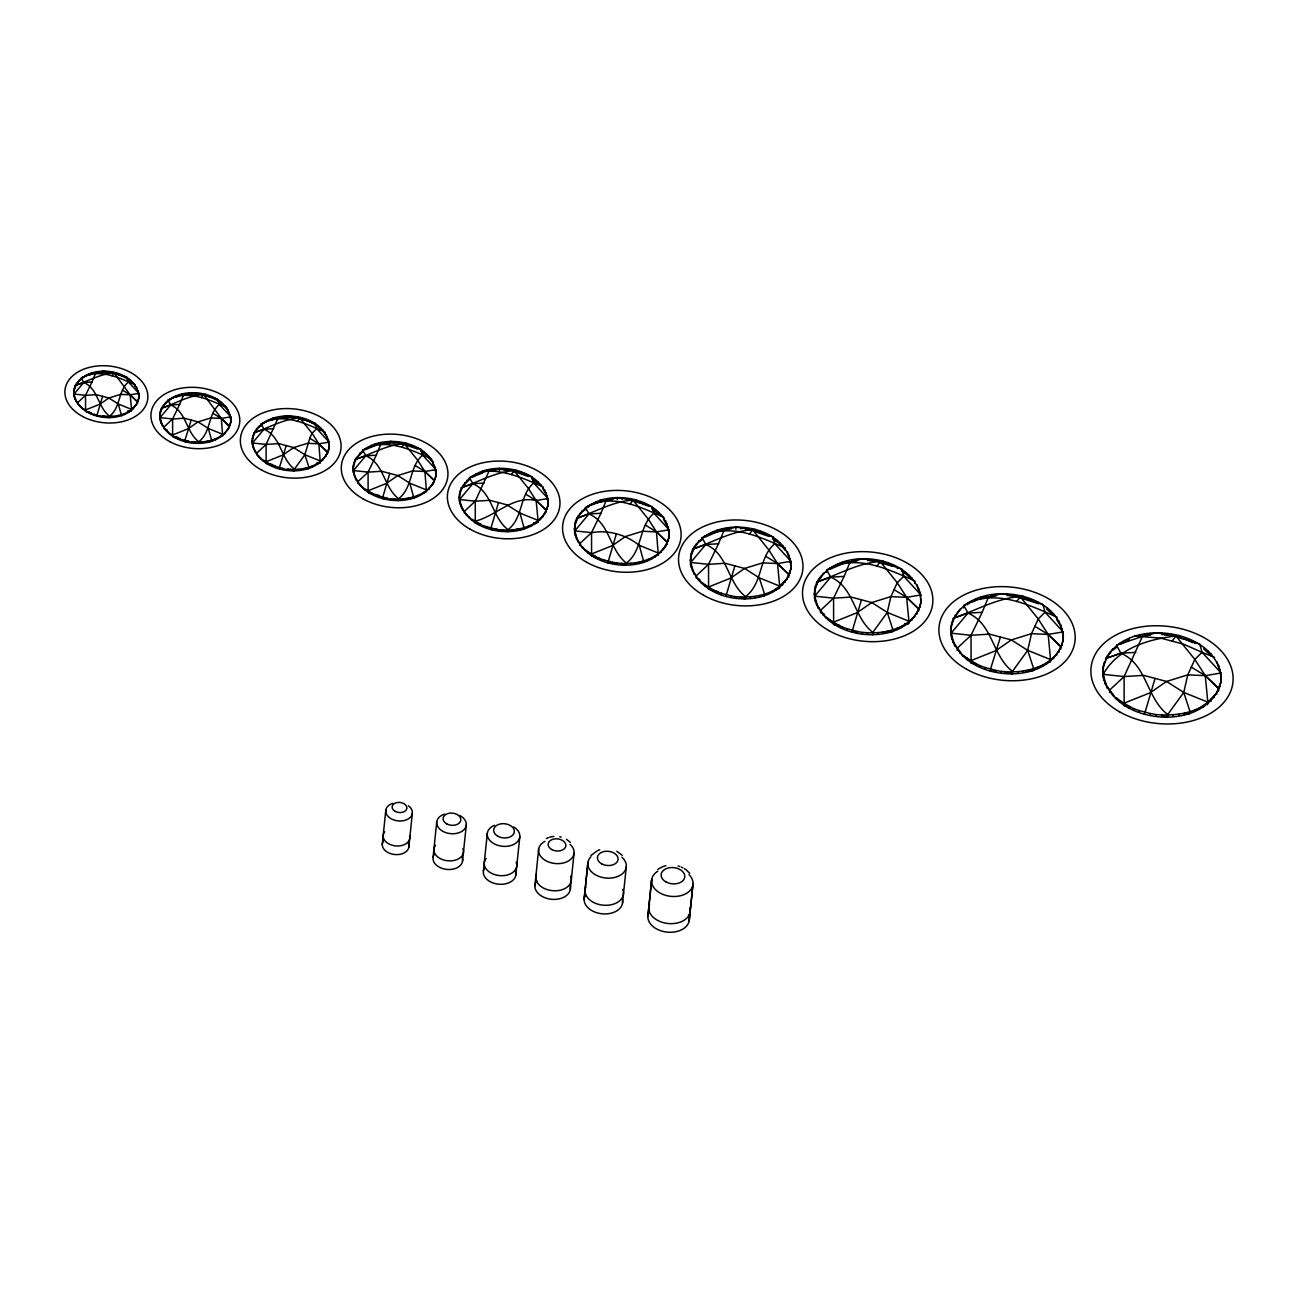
<?xml version="1.0" encoding="UTF-8"?>
<svg xmlns="http://www.w3.org/2000/svg" width="1298" height="1298" viewBox="0 0 1298 1298"><rect width="100%" height="100%" fill="white"/><g stroke="black" fill="none" stroke-linecap="round" stroke-linejoin="round"><path stroke-width="1.5" d="M73.743 392.969C77.945 360.519 138.918 366.036 138.837 398.097C131.309 428.324 73.175 421.736 73.986 390.049M138.772 398.729L139.016 395.809M159.735 416.48C164.311 381.077 230.833 387.096 230.752 422.077C222.542 455.063 159.102 447.859 159.995 413.299M230.687 422.759L230.947 419.579M252.137 441.693C257.118 403.337 329.173 409.86 329.075 447.761C320.184 483.505 251.455 475.701 252.429 438.253M329.011 448.508L329.286 445.068M353.072 469.178C358.426 427.869 436.014 434.895 435.917 475.717C426.328 514.186 352.342 505.782 353.364 465.463M435.836 476.512L436.144 472.796M459.184 498.026C464.911 453.781 548.048 461.309 547.951 505.036C537.68 546.263 458.389 537.258 459.508 494.051M547.87 505.879L548.194 501.92M574.381 529.308C580.482 482.11 669.184 490.125 669.07 536.772C658.118 580.758 573.538 571.152 574.738 525.057M668.973 537.68L669.33 533.446M690.309 560.768C696.799 510.617 791.034 519.151 790.92 568.702C779.287 615.447 689.416 605.241 690.682 556.258M790.823 569.676L791.196 565.165M814.284 594.37C821.163 541.282 920.931 550.303 920.801 602.775C908.486 652.261 813.327 641.455 814.673 589.6M920.704 603.797L921.093 599.043M950.655 631.282C956.723 575.16 1064.311 585.171 1063.111 640.141C1050.082 692.369 949.665 680.963 951.077 626.236M1062.997 641.228L1063.403 636.198M1102.651 672.315C1109.044 613.273 1222.294 623.786 1221.012 681.661C1207.318 736.631 1101.613 724.625 1103.089 667.026M1220.899 682.797L1221.337 677.507M73.921 390.666L74.473 387.81M73.856 395.468L73.824 392.142M74.375 388.621L75.284 385.409C88.783 380.882 101.406 373.256 116.009 372.753L115.863 374.165C126.701 376.371 138.432 384.646 138.935 396.636M74.359 397.383L74.002 394.057L83.753 382.488L91.98 382.034L95.598 373.256L103.369 371.179L114.094 373.061L127.188 377.507L128.405 381.969L138.902 393.31L138.756 394.738M75.138 386.82L76.355 383.673M75.138 399.459L74.44 396.555M76.274 384.5L77.718 381.855M76.193 401.682L75.203 398.827M77.653 382.488L79.389 379.973M77.523 404.051L77.669 402.64L85.538 395.322L91.98 382.034M79.292 380.785L81.32 378.026C99.102 367.902 118.475 377.572 135.235 384.727L135.089 386.139M79.194 405.739L76.274 400.871M81.174 379.438L83.461 376.809M81.093 407.507L79.275 404.911M83.364 377.621L85.814 375.56M83.234 409.357L81.157 406.891M85.765 376.177L88.41 374.295M74.002 394.057L85.538 395.322L85.571 411.288L91.266 412.796M88.329 375.106L91.038 374.441L91.185 373.029L95.598 373.256M88.167 412.44L83.315 408.546M91.038 374.441L94.056 372.542M90.909 413.624L88.248 411.612M93.975 373.37L97.058 372.072M93.781 414.825L90.974 412.991M96.993 372.688L100.173 371.617M96.75 416.041L102.558 396.328L108.87 398.015L118.345 404.035L131.569 409.357L136.485 404.278L138.837 398.097M100.092 372.429L103.223 372.591L103.369 371.179M99.865 416.431L93.878 413.997M103.223 372.591L106.533 371.553M103.029 416.836L99.946 415.62M112.894 372.348L112.812 373.159L109.713 371.942M106.225 417.226L106.306 416.415C115.084 416.593 124.673 415.279 131.569 409.357L130.173 394.819L114.094 373.061L111.92 375.836M128.405 381.969C117.761 390.909 120.957 407.41 109.535 416.204L109.389 417.615L102.688 415.831M112.585 417.161L112.666 416.35M118.881 374.781L118.962 373.954M118.702 416.236L118.783 415.425M124.511 377.166L124.592 376.339M121.574 415.766L118.345 404.035M127.042 378.919L127.188 377.507M124.348 414.484L124.43 413.673M129.443 380.233L129.524 379.422M129.297 411.969L129.394 411.158M133.483 383.867L133.564 383.04M127.464 411.612L131.423 410.768L131.569 409.357M133.37 408.805L133.451 407.994M136.485 387.907L136.566 387.096M136.404 405.106L136.485 404.278M138.318 392.223L138.399 391.412M137.474 403.386L137.62 401.974L130.189 394.803L122.499 390.146M138.286 400.968L138.367 400.157M159.93 413.981L160.53 410.849M159.865 419.222L159.832 415.571M160.433 411.742L161.423 408.221C176.139 403.289 189.849 394.689 205.847 394.43L205.684 395.987C217.496 398.372 230.314 407.41 230.849 420.487M160.4 421.298L160.027 417.664L170.671 404.976L179.643 404.457L183.586 394.9L192.055 392.71L203.754 394.689L218.048 399.606L219.378 404.424L230.817 416.853L230.655 418.41M161.26 409.779L162.591 406.339M161.244 423.554L160.498 420.39M162.493 407.248L164.067 404.359M162.412 426.004L161.325 422.872M164.002 405.041L165.884 402.299M165.803 403.207L168.01 400.173C187.383 389.043 208.589 399.508 226.826 407.491L226.663 409.048M165.673 430.417L162.493 425.095M167.848 401.731L170.33 398.843M167.767 432.348L165.771 429.508M170.233 399.752L172.91 397.48M170.087 434.376L167.831 431.666M172.845 398.162L175.733 396.101M180.097 438.529L172.634 436.469L172.602 418.978L179.643 404.457M175.636 397.01L178.605 396.279L178.767 394.722L183.586 394.9M175.473 437.718L170.184 433.467M178.605 396.279L181.898 394.186M178.459 439.016L175.555 436.809M181.801 395.095L185.176 393.683M181.606 440.33L178.54 438.335M185.095 394.365L188.486 394.089L188.567 393.18M188.486 394.089L191.893 394.268L192.055 392.71M188.226 442.083L188.324 441.19L181.704 439.422M191.893 394.268L195.414 394.008L195.511 393.116M191.698 442.521L188.324 441.19M205.684 395.987L198.983 393.537M195.171 442.959L195.268 442.05C209.173 442.829 227.41 437.556 230.752 422.077M202.358 394.884L202.439 393.975M219.378 404.424C207.729 414.159 211.233 432.202 198.772 441.807L198.61 443.364L193.126 442.066M202.099 442.878L202.196 441.985M208.978 396.636L209.075 395.728M208.783 441.872L208.881 440.963M215.127 399.249L215.208 398.34M217.886 401.163L218.048 399.606M214.949 439.957L215.03 439.049M220.498 402.591L220.595 401.699M220.352 437.215L220.433 436.323M224.911 406.55L224.992 405.641M222.672 435.917L221.309 418.427L203.754 394.689L201.385 397.691M224.781 433.759L224.879 432.867M228.172 410.963L228.27 410.071M228.091 429.719L228.188 428.827M230.184 415.668L230.281 414.776M229.259 427.853L229.422 426.296L221.325 418.41L212.937 413.299M230.152 425.225L230.249 424.316M252.347 438.984L252.996 435.593M252.283 444.662L252.25 440.72M252.899 436.566L253.97 432.753C269.903 427.366 284.814 418.248 302.093 417.81L301.915 419.497C314.733 422.077 328.605 431.877 329.189 446.041M252.867 446.918L252.461 442.991L263.981 429.249C281.114 436.485 280.465 458.405 294.435 469.146L294.273 470.833L287.913 469.259M253.791 434.441L255.235 430.709M253.791 449.368L252.964 445.928M255.122 431.682L256.842 428.567M255.041 452.012L253.856 448.621M256.777 429.314L258.805 426.328M256.615 454.819L256.777 453.132L266.09 444.419L277.983 418.345L287.166 415.944L299.838 418.118L315.317 423.424L316.761 428.648L329.14 442.099L328.978 443.786M258.708 427.302L260.93 425.712L261.109 424.024C282.104 412.001 305.046 423.359 324.825 431.958L324.646 433.646M258.578 456.799L255.138 451.039M260.93 425.712L263.624 422.596M260.833 458.892L258.691 455.809M263.526 423.57L266.414 421.12M263.364 461.082L260.914 458.145M266.35 421.85L269.481 419.627M275.306 465.852L266.122 463.354L266.09 444.419L252.461 442.991M269.384 420.601L272.596 419.806L272.758 418.134L277.983 418.345M269.189 464.7L269.286 463.727L263.462 460.109M272.596 419.806L276.149 417.55M272.434 466.112L269.286 463.727M276.052 418.524L279.703 416.999M275.841 467.523L275.939 466.55L272.515 465.365M279.622 417.729L283.288 417.437L283.386 416.463M283.288 417.437L286.988 417.631L287.166 415.944M283.013 469.438L283.11 468.464L275.939 466.55M286.988 417.631L290.801 417.356L290.898 416.382M286.761 469.908L283.11 468.464M301.915 419.497L294.662 416.836M290.525 470.379L290.622 469.405C305.711 470.249 325.474 464.522 329.075 447.761M298.313 418.297L298.41 417.323M298.053 470.298L298.151 469.324M305.501 420.195L305.598 419.222M305.273 469.195L305.387 468.221M312.153 423.018L312.25 422.045M315.138 425.111L315.317 423.424M311.958 467.134L312.055 466.16M317.978 426.653L318.075 425.679M317.815 464.165L317.913 463.191M322.748 430.936L322.845 429.963M316.566 463.548L320.314 462.753L318.854 443.835L312.055 433.256L299.838 418.118L297.274 421.379M322.618 460.417L322.715 459.443M326.285 435.722L326.398 434.749M326.204 456.036L326.301 455.063M328.459 440.817L328.572 439.844M327.453 454.008L327.631 452.337L318.854 443.819L309.768 438.27L312.055 433.256L316.761 428.648M328.426 451.169L328.524 450.195M353.283 466.258L353.997 462.607M353.218 472.375L353.17 468.124M417.794 448.021L417.68 449.059L406.68 445.263L406.858 443.445C388.264 443.981 372.202 453.765 355.035 459.557L353.883 463.646M353.851 474.792L353.397 470.557L365.825 455.793L376.29 455.209L380.898 444.046L390.779 441.45L404.424 443.802L421.087 449.497L422.645 455.144L435.998 469.616L436.031 473.851M356.382 457.35L356.285 458.389L362.531 451.964L362.726 450.146C385.328 437.215 410.022 449.481 431.325 458.697L435.804 471.417M354.841 477.437L353.948 473.738M356.187 480.276L354.922 476.642M360.146 453.683L360.244 452.629M357.875 483.294L358.07 481.493L368.08 472.131L376.29 455.209M360 485.436L356.301 479.238M365.436 448.605L365.322 449.643L375.09 445.603L375.268 443.802L380.898 444.046M362.434 487.691L360.114 484.381M365.144 490.044L362.515 486.896M371.634 446.463L371.731 445.409M379 495.43L368.113 492.494L368.08 472.131L353.397 470.557M371.423 493.954L371.536 492.899L365.257 489.005M378.919 443.186L378.805 444.224L390.584 443.251L390.779 441.45M374.927 495.463L371.536 492.899M378.578 496.988L378.692 495.95L375.008 494.668M386.609 443.04L386.707 442.001M386.317 499.049L386.415 498.01L378.692 495.95M391.964 443.153L394.706 442.959L394.803 441.92M390.357 499.568L386.415 498.01M398.859 442.407L394.706 442.959M394.397 500.055L394.511 499.016C410.752 499.925 432.039 493.759 435.917 475.717M406.68 445.263L402.786 443.965L402.899 442.926M422.645 455.144C409.081 466.501 413.153 487.529 398.616 498.74L398.437 500.541L393.31 499.243M402.494 499.973L402.607 498.919M410.525 446.025L410.622 444.971M410.298 498.789L410.395 497.751M421.087 449.497L420.909 451.315L426.701 455.079L431.147 460.498M417.469 496.566L417.583 495.511M382.261 844.511L385.814 810.033M423.959 452.97L424.073 451.931M423.781 493.37L423.894 492.331M429.103 457.594L429.216 456.539M426.49 491.845L424.9 471.499L417.583 460.109L404.424 443.802L401.666 447.323M428.957 489.346L429.07 488.291M432.915 462.737L433.029 461.699M432.818 484.625L432.932 483.57M435.252 468.237L435.365 467.183M434.181 482.434L434.359 480.633L424.917 471.466L415.133 465.528M435.219 479.368L435.333 478.329M459.411 494.911L460.173 490.985M459.33 501.45L459.297 496.907M528.529 475.36L528.416 476.48L516.604 472.407L516.815 470.476C496.891 471.093 479.676 481.526 461.293 487.724L460.044 492.104M460.011 504.046L459.541 499.519L472.845 483.716L469.519 477.648C489.606 467.361 511.85 466.355 532.066 476.95L533.721 483.018L548.032 498.513L548.064 503.04M462.737 485.371L462.623 486.49L469.324 479.579L469.519 477.648M461.066 506.885L460.125 502.926M464.506 483.732L464.603 482.888M462.526 509.936L461.163 506.025M466.761 481.428L466.874 480.309M464.327 513.164L464.538 511.234L475.263 501.206L488.989 471.125C508.232 471.158 525.739 479.416 543.035 486.799L542.84 488.729L546.198 493.905L547.821 500.444M466.615 515.452L462.64 508.8M433.078 857.313L436.712 822.023M472.423 475.993L472.31 477.112L482.775 472.78L482.97 470.849L488.989 471.125M469.211 517.87L466.728 514.332M475.571 475.133L475.652 474.289M472.115 520.401L469.292 517.026M479.059 473.689L479.173 472.569M481.136 524.57L475.295 523.013L475.263 501.206L459.541 499.519M478.832 524.587L478.962 523.467L472.229 519.281M486.88 470.184L486.766 471.304L495.106 470.038L495.219 468.919M482.596 526.193L478.962 523.467M490.887 470.379L490.969 469.535M486.507 527.832L486.636 526.712L482.678 525.349M499.389 470.249L499.584 468.318M494.798 530.038L494.911 528.919L486.636 526.712M503.9 468.821L503.786 469.941L508.151 470.201L508.232 469.357M499.13 530.59L499.211 529.746L494.911 528.919M503.462 531.125L503.575 530.006C520.985 530.979 543.781 524.376 547.951 505.036M512.564 469.908L512.45 471.028L515.225 471.953M533.721 483.018C519.2 495.187 523.548 517.707 507.989 529.714L507.778 531.645L502.294 530.217M512.142 531.028L512.256 529.909M520.741 473.235L520.855 472.115M516.393 530.395L516.474 529.552M483.424 870.893L487.285 833.494M524.684 474.597L524.781 473.754M520.482 529.762L520.612 528.643M532.066 476.95L531.856 478.881L540.649 485.614L540.763 484.495M528.189 527.377L528.302 526.258M535.133 480.666L535.247 479.546M531.709 525.658L531.807 524.798M538.07 482.921L538.151 482.077M534.938 523.954L535.052 522.834M534.03 523.126L537.843 522.315L538.037 520.384L536.139 500.541L528.302 488.34L514.203 470.866L511.234 474.646M540.487 519.638L540.617 518.519M544.738 491.131L544.852 490.011M542.759 517.058L542.856 516.198M546.198 493.905L546.296 493.062M544.625 514.576L544.738 513.456M547.237 497.02L547.35 495.901M546.069 512.239L546.28 510.309L536.155 500.509C512.807 495.317 496.501 515.777 475.506 521.082M547.204 508.962L547.318 507.843M534.857 885.95L538.67 849.006M574.641 525.982L575.436 521.796M574.56 532.975L574.511 528.108M575.322 522.997L576.636 518.308C596.236 511.639 614.587 500.363 635.858 499.908L635.647 501.985M575.274 535.733L574.771 530.882L588.967 513.976L600.925 513.262L606.198 500.541L617.475 497.605L633.083 500.249L652.131 506.82L653.916 513.229L669.151 529.811L669.2 534.646M576.426 520.384L578.178 515.793M576.409 538.751L575.403 534.516M578.048 516.993L580.174 513.148M577.951 541.996L576.507 537.843M580.076 514.057L582.591 510.39M579.881 545.452L580.092 543.375L591.547 532.634L600.925 513.262M582.461 511.607L585.203 509.627L585.414 507.55C611.228 492.688 639.443 506.609 663.83 517.318L663.619 519.395L668.324 528.237L668.438 527.02M582.315 547.886L578.064 540.795M585.203 509.627L588.513 505.782M585.09 550.466L582.429 546.685M588.383 506.999L591.953 503.981M588.189 553.159L588.319 551.958L585.187 549.557M591.856 504.89L595.587 503.348L595.717 502.148M599.238 558.075L591.58 555.95L591.547 532.634L574.771 530.882M599.546 502.375L599.757 500.298L606.198 500.541M595.36 557.621L595.474 556.42L588.319 551.958M600.974 501.855L603.813 500.801L603.927 499.6M599.351 559.357L595.474 556.42M603.813 500.801L608.308 498.903M603.538 561.109L603.667 559.909L599.449 558.432M612.834 498.254L612.705 499.454L608.21 499.827M617.264 499.681L617.475 497.605M612.38 563.462L612.51 562.245L603.667 559.909M621.969 499.357L622.083 498.14M616.988 564.03L617.085 563.121L612.51 562.245M584.116 899.319L587.945 862.294L584.246 898.07M626.723 498.708L626.626 499.616L631.201 500.509L631.331 499.308M621.628 564.614L621.742 563.397C640.303 564.435 664.625 557.41 669.07 536.772M653.916 513.229C638.389 526.209 643.062 550.271 626.447 563.089L626.22 565.165L620.363 563.77M630.877 564.516L631.006 563.3M646.907 505.652L640.044 502.861L640.174 501.645M635.403 563.835L635.501 562.926M644.262 504.305L644.36 503.397M639.784 563.154L639.914 561.953M648.237 506.334L648.351 505.133M643.954 562.472L639.265 545.306C625.912 534.744 608.421 529.665 591.547 532.634M652.131 506.82L651.921 508.897L661.282 516.069L661.396 514.868M647.994 560.606L648.124 559.406M655.393 510.795L655.522 509.595M651.758 558.773L651.856 557.864M658.524 513.197L658.621 512.288M655.198 556.972L655.328 555.755M622.505 903.181L626.285 866.804M658.297 555.22L656.48 531.904L648.124 518.875L633.083 500.249L629.919 504.257M661.12 552.364L661.25 551.147M665.647 521.958L665.76 520.758M663.538 549.606L663.635 548.681M667.204 524.911L667.302 524.003M665.533 546.961L665.663 545.76M667.075 544.479L667.286 542.386L656.496 531.888L645.317 525.057M668.275 540.958L668.389 539.757M647.864 916.55L651.693 879.427L647.994 915.204M690.585 557.231L691.428 552.786M690.487 564.662L690.439 559.503M691.299 554.068L692.694 549.086C713.527 542.029 733.029 530.087 755.631 529.535L755.404 531.742L768.773 536.366L768.903 535.084M691.25 567.599L690.714 562.456L705.804 544.495L718.508 543.765L724.106 530.233L736.096 527.102L752.678 529.925L772.91 536.885L774.809 543.7L791.001 561.304L790.774 563.51L787.399 551.682M692.467 551.293L694.349 546.409M692.451 570.796L691.38 566.317M694.219 547.691L696.458 543.602M694.089 574.251L692.564 569.838M696.361 544.576L699.022 540.682M773.916 539.757L779.709 543.651L785.112 550.238L785.339 548.048C759.492 536.788 729.476 521.926 702.04 537.664L701.812 539.871L698.892 541.964M698.73 580.514L694.235 572.986M705.317 535.782L705.187 537.064L715.652 532.505M701.683 583.256L698.859 579.233M708.886 534.825L708.984 533.867M704.976 586.128L705.106 584.846L701.78 582.283M712.845 533.186L712.975 531.904M718.508 543.765L708.546 564.322L708.578 589.081L718.021 591.677M717.048 532.148L717.275 529.957L724.106 530.233M712.602 590.866L712.732 589.584L705.106 584.846M721.574 530.476L721.704 529.211M716.837 592.699L716.95 591.726L712.732 589.584M723.132 530.136L726.247 529.438L726.345 528.481M721.299 594.565L721.428 593.283L716.95 591.726M689.206 920.72L692.905 884.96M731.034 529.049L731.163 527.767M725.874 596.431L734.863 565.863L744.614 568.459L759.249 577.805L779.692 586.096L787.286 578.259L790.92 568.702M735.869 529.308L736.096 527.102M730.677 597.048L730.806 595.782L721.428 593.283M740.866 528.935L740.996 527.669M735.577 597.68L735.69 596.707L730.806 595.782M745.912 528.27L745.815 529.227L750.682 530.168L750.812 528.886M740.509 598.281L740.639 596.999C754.219 597.275 769.033 595.247 779.692 586.096L777.534 563.559L768.659 549.719L752.678 529.925L749.319 534.192M774.809 543.7C758.194 557.653 763.516 582.591 745.62 596.658L745.393 598.865L740.201 597.599M750.341 598.167L750.471 596.902M760.076 532.667L760.206 531.385M755.144 597.469L755.258 596.496M764.554 534.208L764.652 533.251M759.801 596.739L759.93 595.457M772.683 539.076L772.91 536.885M768.513 594.03L768.659 592.764M776.382 541.104L776.529 539.822M772.521 592.083L772.618 591.109M779.709 543.651L779.822 542.678M776.172 590.152L776.301 588.886M782.629 546.701L782.775 545.436M775.587 589.13L779.465 588.302L779.692 586.096M782.467 585.268L782.597 583.986M785.047 582.331L785.144 581.358M788.941 556.096L789.038 555.138M787.156 579.541L787.286 578.259M790.109 559.633L790.239 558.351M788.795 576.88L789.022 574.673L777.551 563.527L765.674 556.29M790.06 573.164L790.19 571.883M814.56 590.622L815.469 585.917M814.479 598.492L814.414 593.024M815.322 587.264L816.815 582.007C838.881 574.543 859.519 561.937 883.435 561.304L883.208 563.624L892.894 566.253L892.992 565.23M815.274 601.591L814.706 596.155L830.671 577.156L844.138 576.393L850.06 562.066L862.764 558.724L880.304 561.726L901.737 569.076L903.749 576.328L920.899 594.938L920.655 597.275M816.572 584.327L818.551 579.168M816.556 604.998L815.42 600.244M818.405 580.514L820.79 576.198M818.292 608.648L816.653 603.976M823.516 573.099L820.677 577.221M826.453 572.24L826.696 569.919C855.739 553.24 887.443 568.946 914.912 580.904L914.668 583.224M823.192 615.284L823.338 613.922L818.421 607.302M830.168 567.924L830.039 569.27L841.104 564.435M826.323 618.173L823.338 613.922M833.949 566.901L834.046 565.879M829.811 621.207L829.941 619.86L826.42 617.15M838.135 565.165L838.281 563.819M839.222 625.879L833.624 624.354L833.576 598.151L844.138 576.393M842.597 564.078L842.824 561.742L850.06 562.066M837.875 626.236L838.021 624.89L829.941 619.86M847.513 560.947L847.383 562.294L857.394 560.785L857.54 559.438M842.37 628.167L842.483 627.145L838.021 624.89M852.332 561.207L852.445 560.184M847.091 630.147L847.221 628.8L842.483 627.145M857.021 632.791L857.167 631.445L847.221 628.8M867.81 560.671L867.94 559.324M862.213 633.44L862.326 632.418L857.167 631.445M873.148 559.957L873.051 560.979L869.546 560.768M867.421 634.089L867.567 632.743C888.449 633.911 915.804 625.993 920.801 602.775M878.34 560.622L878.211 561.969L883.208 563.624M872.597 634.706L872.84 632.386L887.264 612.429L890.882 596.609L897.243 582.705L903.749 576.328M877.837 633.976L877.983 632.629M888.14 564.614L888.286 563.267M882.932 633.229L883.046 632.207M887.848 632.451L887.994 631.104M897.356 568.524L897.502 567.177M901.51 571.412L901.737 569.076M897.096 629.595L897.226 628.248M912.17 578.129L912.04 579.476L905.42 573.538L905.566 572.191M901.331 627.518L901.429 626.496M908.941 576.247L909.054 575.225M905.193 625.49L905.339 624.143M904.787 624.354L908.681 623.527L908.908 621.19L906.637 597.356L897.243 582.705L880.304 561.726L876.75 566.253M911.861 620.298L912.007 618.951M917.086 584.765L920.428 595.896M914.587 617.199L914.684 616.177M918.708 589.438L918.822 588.416M916.826 614.246L916.956 612.899M919.957 593.17L920.087 591.823M918.562 611.423L918.806 609.103L906.653 597.323L894.062 589.665M919.909 607.48L920.039 606.134M950.963 627.323L951.905 622.359M950.866 635.614L950.801 629.855M1036.778 603.181L1023.408 598.816L1023.668 596.366C998.422 597.096 976.615 610.352 953.332 618.221L951.759 623.77M951.71 638.892L951.11 633.164L967.967 613.127L982.164 612.315L988.427 597.177L1001.829 593.64L1020.358 596.837L1042.975 604.576L1045.085 612.234L1063.192 631.883L1063.257 637.61M955.166 615.22L955.02 616.647L960.406 608.827M953.057 642.478L951.856 637.48M957.421 613.175L957.535 612.088M954.89 646.339L953.17 641.407M957.178 650.444L957.437 647.994L971.034 635.29L982.164 612.315M963.505 607.902L963.765 605.452C994.446 587.913 1027.951 604.56 1056.88 617.053L1056.621 619.503L1060.888 626.058L1062.948 634.333M960.066 653.332L960.212 651.921L955.036 644.928M967.286 604.771L967.432 603.359M963.359 656.399L960.212 651.921M968.665 603.943L971.521 601.201M967.042 659.611L967.188 658.183L963.473 655.328M975.999 599.027L975.836 600.439L971.407 602.272M976.615 664.414L971.082 662.921L971.034 635.29L951.11 633.164M980.542 599.287L980.785 596.837L988.427 597.177M975.561 664.901L975.707 663.489L967.188 658.183M985.75 595.993L985.604 597.421L996.166 595.814L996.312 594.403M980.315 666.945L980.428 665.874L975.707 663.489M990.828 596.253L990.942 595.182M985.279 669.038L985.425 667.61L980.428 665.874M995.777 671.829L995.923 670.401L985.425 667.61M1007.151 595.701L1007.297 594.273M1001.261 672.51L1001.375 671.439L995.923 670.401M1023.408 598.816L1012.7 596.025L1012.797 594.955M1006.761 673.191L1006.907 671.764C1028.941 672.997 1057.821 664.641 1063.111 640.141M1018.135 597.064L1018.281 595.652M1045.085 612.234L1038.222 618.984L1031.521 633.667L1027.691 650.347L1012.472 671.391L1012.229 673.84L1004.49 671.877M1017.746 673.078L1017.892 671.65M1028.633 599.854L1028.779 598.443M1023.132 672.283L1023.246 671.212M1033.63 601.591L1033.743 600.52M1028.324 671.472L1028.47 670.044M1038.351 603.992L1038.497 602.564M1038.075 668.454L1038.222 667.026M1047.015 607.87L1046.869 609.281L1053.846 615.56L1053.992 614.132M1042.537 666.263L1042.651 665.176M1050.585 612.137L1050.699 611.066M1046.626 664.122L1046.772 662.694M1016.594 601.623L1020.358 596.837L1038.222 618.984L1048.167 634.398L1050.553 659.579L1050.293 662.045L1046.383 662.872M1053.651 658.638L1053.798 657.226M1059.022 622.553L1059.168 621.125M1056.54 655.376L1056.653 654.289M1060.888 626.058L1061.001 624.971M1058.892 652.245L1059.038 650.817M1062.202 630.001L1062.348 628.573M1060.726 649.276L1060.985 646.826L1048.167 634.398L1034.879 626.334M1062.153 645.122L1062.299 643.694M1102.976 668.162L1103.965 662.937M1102.862 676.891L1102.797 670.823M1103.754 680.347L1103.138 674.311C1118.535 647.102 1150.434 638.6 1179.493 635.582L1179.233 638.162M1105.88 659.741L1107.389 655.441M1105.182 684.127L1103.917 678.854M1107.243 656.934L1109.887 652.131M1107.113 688.183L1105.296 682.991M1109.774 653.267L1112.905 648.692M1109.53 692.499L1109.79 689.919L1124.1 676.566L1142.402 636.458L1156.518 632.71L1176.004 636.101L1199.839 644.23L1202.062 652.31L1221.11 672.964L1221.175 679M1112.564 695.55L1112.71 694.057L1107.259 686.691M1120.304 642.932L1120.158 644.425L1129.163 639.865L1129.325 638.373M1116.037 698.778L1112.71 694.057M1124.506 641.796L1124.62 640.677M1119.914 702.137L1120.06 700.644L1116.15 697.643M1129.99 707.199L1124.149 705.625L1124.1 676.566L1103.138 674.311M1128.871 707.718L1129.017 706.226L1120.06 700.644M1139.579 635.193L1139.433 636.685L1150.563 634.998L1150.709 633.505M1133.868 709.876L1133.981 708.74L1129.017 706.226M1144.933 635.468L1145.047 634.333M1139.109 712.067L1139.255 710.574L1133.981 708.74M1144.479 714.273L1155.058 678.4L1166.529 681.466L1183.744 692.418L1207.805 702.121L1216.745 692.905L1221.012 681.661M1150.142 715.003L1150.304 713.511L1139.255 710.574M1162.132 634.868L1162.278 633.375M1155.918 715.733L1156.031 714.598L1150.304 713.511M1168.07 634.089L1167.957 635.225L1164.063 634.982M1161.71 716.447L1161.856 714.955C1177.838 715.263 1195.263 712.894 1207.805 702.121L1205.274 675.658L1194.825 659.416L1176.004 636.101L1172.062 641.131L1160.59 638.081L1134.371 636.069M1173.684 636.312L1173.83 634.819M1214.457 657.356L1202.062 652.31L1194.825 659.416L1187.767 674.863L1183.744 692.418L1167.729 714.565L1167.454 717.129L1162.229 715.782M1173.262 716.318L1173.424 714.825M1193.3 642.753L1184.733 639.249L1184.879 637.756M1178.941 715.49L1179.055 714.354M1189.99 641.082L1190.12 639.946M1184.393 714.63L1184.555 713.137M1194.955 643.597L1195.117 642.104M1194.663 711.45L1194.825 709.957M1204.073 647.686L1203.927 649.178L1211.277 655.766L1211.423 654.273M1199.368 709.146L1199.482 708.027M1207.838 652.18L1207.951 651.044M1203.668 706.891L1203.83 705.398M1207.529 704.7L1207.805 702.121M1211.066 701.131L1211.229 699.638M1216.875 661.639L1220.071 670.969L1220.217 669.476M1214.101 697.691L1214.214 696.555M1218.692 666.831L1218.806 665.696M1216.583 694.398L1216.745 692.905M1218.514 691.266L1218.79 688.686L1205.29 675.641L1191.304 667.14M1220.006 686.885L1220.169 685.393M408.838 847.188L412.358 813.148M462.526 861.255L466.29 825.009M515.809 875.225L519.8 836.772M570.293 889.503L574.073 853.159M689.335 919.357L693.018 883.922M294.435 469.146L304.852 454.722L309.768 438.27M222.818 434.359L208.394 428.486L198.059 421.882L191.179 420.049L184.997 440.087L184.835 441.644L188.064 441.644M320.492 461.066L304.852 454.722L293.673 447.583L286.209 445.603L279.508 467.28L279.33 468.967L282.834 468.919M426.669 490.027L409.827 483.213L397.788 475.539L389.757 473.413L382.358 498.546L388.005 498.432M538.037 520.384L519.995 513.099L507.08 504.89L498.481 502.586L490.547 529.487L496.615 529.324M616.307 534.078L607.853 562.878L616.453 562.829M908.908 621.19L887.264 612.429L871.769 602.548L861.45 599.806L851.926 632.126L857.751 632.029M1050.553 659.579L1027.691 650.347L1011.337 639.93L1000.434 637.026L990.65 668.681L990.406 671.131L995.517 671.017M1103.819 664.43L1105.198 661.153M590.914 855.512L597.583 850.563M191.179 420.049L184.3 418.232L172.602 418.978L164.019 427.026L163.856 428.583L167.426 430.19M734.863 565.863L725.095 563.283L708.546 564.322L696.377 575.728L696.15 577.918L699.8 579.557M861.45 599.806L851.115 597.064L833.576 598.151L820.709 610.206L820.466 612.542L824.133 614.165M1112.759 650.184L1116.183 647.718M657.794 869.384L661.996 866.999M1167.729 714.565C1146.199 698.064 1147.172 664.381 1120.872 653.235L1105.458 658.589L1120.872 653.202L1135.815 652.391M546.377 838.557L548.405 837.632M172.796 434.911L188.226 428.697L198.059 421.882L210.811 417.94L221.309 418.427L230.817 416.853M266.285 461.666L283.013 454.949L293.673 447.583L307.48 443.299L318.854 443.835L329.14 442.099M591.791 553.873L612.38 545.598L625.49 536.512L642.478 531.239L656.48 531.904L669.151 529.811M708.805 586.891L730.677 578.097L744.614 568.459L762.672 562.861L777.534 563.559L791.001 561.304M833.868 622.018L857.021 612.737L871.769 602.548L890.882 596.609L906.637 597.356L920.899 594.938M368.308 490.676L386.317 483.473L397.788 475.539L412.65 470.931L424.9 471.499L435.998 469.616M971.326 660.471L995.777 650.687L1011.337 639.93L1031.521 633.667L1048.151 634.43L1063.192 631.883M1124.409 703.045L1150.142 692.775L1166.529 681.466L1187.767 674.863L1205.274 675.658L1221.11 672.964M85.717 409.86L99.849 404.23L108.87 398.015L120.552 394.397L130.173 394.819L138.902 393.31M598.329 850.222L599.725 849.719M662.743 866.658L665.874 865.685M161.423 408.221L170.671 404.976C186.49 411.628 185.874 431.893 198.772 441.807M576.636 518.308L588.967 513.976C610.044 522.851 609.233 549.849 626.447 563.089M253.97 432.753L263.981 429.249M692.694 549.086L705.804 544.495C728.194 553.938 727.334 582.624 745.62 596.658M355.035 459.557L365.825 455.793C384.24 463.581 383.559 487.172 398.616 498.74M816.815 582.007L830.671 577.156C854.376 587.167 853.484 617.524 872.84 632.386M953.332 618.221L967.967 613.127C992.954 623.705 992.029 655.717 1012.472 671.391M461.293 487.724L472.845 483.716C492.559 492.072 491.845 517.334 507.989 529.714M75.284 385.409L83.753 382.488C98.21 388.621 97.691 407.134 109.535 416.204M1142.402 636.458L1116.442 645.155L1120.872 653.202M549.687 837.178L553.873 836.399M595.587 503.348L598.232 502.699M548.032 498.513L536.155 500.509L546.28 510.309M316.566 463.224L320.314 462.753M775.474 588.821L779.465 588.302M904.706 624.03L908.681 623.527M533.835 522.818L537.843 522.315M127.691 411.223L131.423 410.768M726.247 529.438L729.444 529.178M266.09 444.419L278.746 443.624L286.209 445.603M85.538 395.322L96.247 394.657L102.558 396.328M368.08 472.131L381.709 471.271L389.757 473.413M475.263 501.206L489.865 500.314L498.481 502.586M971.034 635.29L989.53 634.138L1000.434 637.026M1124.1 676.566L1143.57 675.366L1155.058 678.4M273.7 428.697L264.013 429.249L261.109 424.024M472.861 483.7L484.04 483.083M206.204 441.434L211.915 441.352L208.394 428.486M305.014 468.675L308.664 468.643L308.843 466.956L304.852 454.722M760.304 596.058L764.23 596.009L764.457 593.819L759.249 577.805M884.944 631.753L892.537 631.688L892.781 629.368L887.264 612.429M408.026 498.237L413.932 498.189L409.827 483.213M1025.258 670.709L1033.273 670.66L1033.516 668.21L1027.691 650.347M516.799 529.146L524.392 529.13L519.995 513.099M1183.76 713.803L1189.601 713.786L1189.877 711.207L1183.744 692.418M1048.151 634.43L1060.985 646.826M1205.274 675.658L1218.79 688.686M106.452 372.364L109.649 372.558M195.414 394.008L198.918 394.219M290.801 417.356L294.597 417.583M1009 595.814L1012.7 596.025M103.094 416.22L106.306 416.415M191.763 441.839L195.268 442.05M286.842 469.178L290.622 469.405M390.438 498.773L394.511 499.016M499.211 529.746L503.575 530.006M617.085 563.121L621.742 563.397M735.69 596.707L740.639 596.999M862.326 632.418L867.567 632.743M1001.375 671.439L1006.907 671.764M1156.031 714.598L1161.856 714.955M160.027 417.664L172.602 418.978M690.714 562.456L708.546 564.322M814.706 596.155L833.576 598.151M475.295 523.013L480.731 523.905M1124.149 705.625L1127.865 706.242M368.113 492.494L371.861 493.126M971.082 662.921L974.895 663.554M833.624 624.354L839.546 625.36M266.122 463.354L271.996 464.359M172.634 436.469L178.053 437.426M591.58 555.95L595.441 556.631M400.108 443.462L402.786 443.965M637.107 502.277L640.044 502.861M1181.066 638.519L1184.733 639.249M559.811 836.723L561.239 837.064M1172.062 641.131L1183.549 644.181L1202.062 652.31M678.091 865.977L679.763 866.48M639.265 545.306L658.508 553.143M681.369 867.096L682.878 867.81M902.808 572.126L905.42 573.538M616.842 851.277L622.294 855.35M525.658 494.149L536.123 500.509M684.306 868.622L685.636 869.514M566.463 839.271L570.309 842.37M686.35 870.033L689.709 873.359M130.173 394.819L137.62 401.974M906.637 597.356L918.806 609.103M424.9 471.499L434.359 480.633M777.534 563.559L789.022 574.673M656.48 531.904L667.286 542.386M318.854 443.835L327.631 452.337M221.309 418.427L229.422 426.296M585.414 507.55L588.967 513.943M168.01 400.173L170.671 404.96M702.04 537.664L705.804 544.462M963.765 605.452L967.984 613.094M826.696 569.919L830.688 577.139M362.726 450.146L365.825 455.776M81.32 378.026L83.77 382.472M569.984 844.284A17.831 12.201 5.9 0 1 567.697 861.401A17.831 12.201 5.9 0 1 542.661 858.465A17.831 12.201 5.9 0 1 544.949 841.347M570.13 885.917A17.831 12.201 5.9 0 1 549.963 899.092A17.831 12.201 5.9 0 1 536.869 880.628M570.601 876.053A17.831 12.201 5.9 0 1 553.386 890.753A17.831 12.201 5.9 0 1 536.528 874.008M621.872 857.183A19.308 13.223 5.9 0 1 620.817 874.901A19.308 13.223 5.9 0 1 595.019 874.544A19.308 13.223 5.9 0 1 590.914 856.745M622.326 899.287A19.308 13.223 5.9 0 1 601.38 913.711A19.308 13.223 5.9 0 1 585.544 894.646M622.764 889.341A19.308 13.223 5.9 0 1 604.105 905.258A19.308 13.223 5.9 0 1 585.852 887.118M689.043 874.69A20.8 14.246 5.9 0 1 685.312 894.014A20.8 14.246 5.9 0 1 656.788 890.817A20.8 14.246 5.9 0 1 657.81 871.185M688.524 915.074A20.8 14.246 5.9 0 1 667.496 932.159A20.8 14.246 5.9 0 1 649.389 911.52M689.903 907.902A20.8 14.246 5.9 0 1 668.275 923.527A20.8 14.246 5.9 0 1 649.665 904.073M409.6 835.88A13.369 9.151 5.9 0 1 394.478 845.761A13.369 9.151 5.9 0 1 384.646 831.904M408.383 805.75A13.369 9.151 5.9 0 1 407.588 819.33A13.369 9.151 5.9 0 1 387.988 816.312A13.369 9.151 5.9 0 1 392.807 803.348M408.399 843.57A13.369 9.151 5.9 0 1 394.268 854.473A13.369 9.151 5.9 0 1 383.77 840.52M462.932 848.616A14.862 10.173 5.9 0 1 447.226 860.736A14.862 10.173 5.9 0 1 435.56 845.241M459.573 815.404A14.862 10.173 5.9 0 1 462.396 831.028A14.862 10.173 5.9 0 1 439.762 829.114A14.862 10.173 5.9 0 1 444.549 814.138M462.039 857.232A14.862 10.173 5.9 0 1 447.015 869.433A14.862 10.173 5.9 0 1 434.084 854.684M516.166 862.18A16.339 11.195 5.9 0 1 498.886 875.517A16.339 11.195 5.9 0 1 486.069 858.465M513.716 826.923A16.339 11.195 5.9 0 1 515.176 843.635A16.339 11.195 5.9 0 1 491.001 841.623A16.339 11.195 5.9 0 1 494.457 825.317M515.274 870.796A16.339 11.195 5.9 0 1 498.756 884.214A16.339 11.195 5.9 0 1 484.527 867.989M551.796 849.573A8.908 6.101 5.9 0 0 565.831 846.02A8.908 6.101 5.9 0 0 553.37 839.125A8.908 6.101 5.9 0 0 551.796 849.573M601.672 863.835A10.4 7.123 5.9 0 0 618.059 859.682A10.4 7.123 5.9 0 0 603.505 851.65A10.4 7.123 5.9 0 0 601.672 863.835M666.02 881.942A11.877 8.129 5.9 0 0 684.744 877.188A11.877 8.129 5.9 0 0 668.129 868.005A11.877 8.129 5.9 0 0 666.02 881.942M395.176 811.38A7.431 5.078 5.9 0 0 406.874 808.411A7.431 5.078 5.9 0 0 396.49 802.667A7.431 5.078 5.9 0 0 395.176 811.38M446.739 823.873A8.908 6.101 5.9 0 0 460.79 820.32A8.908 6.101 5.9 0 0 448.313 813.424A8.908 6.101 5.9 0 0 446.739 823.873M497.913 836.269A10.4 7.123 5.9 0 0 514.3 832.115A10.4 7.123 5.9 0 0 499.762 824.068A10.4 7.123 5.9 0 0 497.913 836.269M1119.639 711.872A71.309 48.821 5.9 0 0 1232.646 684.306A71.309 48.821 5.9 0 0 1133.706 628.394A71.309 48.821 5.9 0 0 1119.639 711.872M966.442 669.151A68.34 46.793 5.9 0 0 1074.744 642.737A68.34 46.793 5.9 0 0 979.925 589.162A68.34 46.793 5.9 0 0 966.442 669.151M828.854 630.585A65.371 44.749 5.9 0 0 932.451 605.322A65.371 44.749 5.9 0 0 841.769 554.068A65.371 44.749 5.9 0 0 828.854 630.585M703.678 595.311A62.401 42.72 5.9 0 0 802.57 571.201A62.401 42.72 5.9 0 0 716.009 522.267A62.401 42.72 5.9 0 0 703.678 595.311M586.55 562.18A59.432 40.676 5.9 0 0 680.736 539.205A59.432 40.676 5.9 0 0 598.281 492.607A59.432 40.676 5.9 0 0 586.55 562.18M470.152 529.227A56.463 38.648 5.9 0 0 559.616 507.421A56.463 38.648 5.9 0 0 481.298 463.143A56.463 38.648 5.9 0 0 470.152 529.227M82.715 416.528A41.601 28.475 5.9 0 0 147.729 398.989A41.601 28.475 5.9 0 0 88.702 367.561A41.601 28.475 5.9 0 0 82.715 416.528M169.989 441.742A44.57 30.519 5.9 0 0 239.643 422.97A44.57 30.519 5.9 0 0 176.398 389.286A44.57 30.519 5.9 0 0 169.989 441.742M261.985 470.249A50.508 34.575 5.9 0 0 340.92 448.978A50.508 34.575 5.9 0 0 269.254 410.801A50.508 34.575 5.9 0 0 261.985 470.249M362.84 498.708A53.494 36.62 5.9 0 0 447.599 478.037A53.494 36.62 5.9 0 0 373.402 436.096A53.494 36.62 5.9 0 0 362.84 498.708"/></g></svg>
